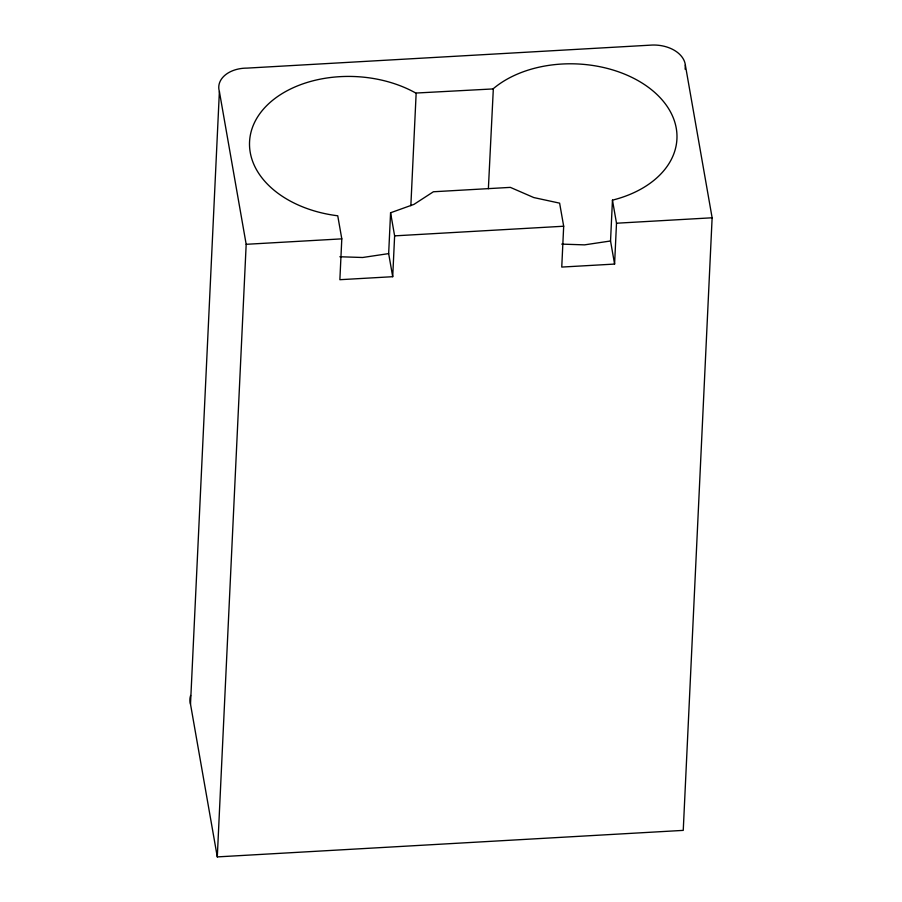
<?xml version="1.0" encoding="UTF-8"?>
<svg xmlns="http://www.w3.org/2000/svg" width="902" height="902" viewBox="0 0 902 902"><rect width="100%" height="100%" fill="white"/><g stroke="black" fill="none" stroke-linecap="round" stroke-linejoin="round"><path stroke-width="1.35" d="M190.502 704.124L219.389 91.53A29.315 19.991 2.7 0 1 247.114 68.112L650.026 45.179A30.6 20.87 2.7 0 1 685.34 65.012L712.129 217.788L683.242 830.381L217.292 856.9L190.502 704.124A29.315 19.991 2.7 0 1 190.638 695.465M217.292 856.9L246.178 244.307L219.389 91.53M493.078 88.926L415.799 93.053A102.862 70.153 2.7 0 0 257.78 116.685A102.862 70.153 2.7 0 0 337.743 215.781L341.802 238.861L339.874 279.699L392.708 276.7L394.625 235.862L390.577 212.771L413.973 204.371L433.411 191.765L510.352 187.379L533.781 197.561L559.623 203.153L563.682 226.233L561.754 267.071L614.589 264.072L616.506 223.222L612.458 200.143A102.862 70.153 2.7 0 0 656.442 94A102.862 70.153 2.7 0 0 493.338 88.644L488.377 188.687M392.708 276.7L388.661 253.609L390.577 212.771M410.85 205.712L416.149 93.301M614.589 264.072L610.541 240.981L612.458 200.143M685.137 69.217L685.34 65.012M388.661 253.609L362.66 257.498L339.851 256.754M610.541 240.981L584.541 244.87L561.732 244.115M246.178 244.307L341.802 238.861M394.625 235.862L563.682 226.233M616.506 223.222L712.129 217.788"/></g></svg>
